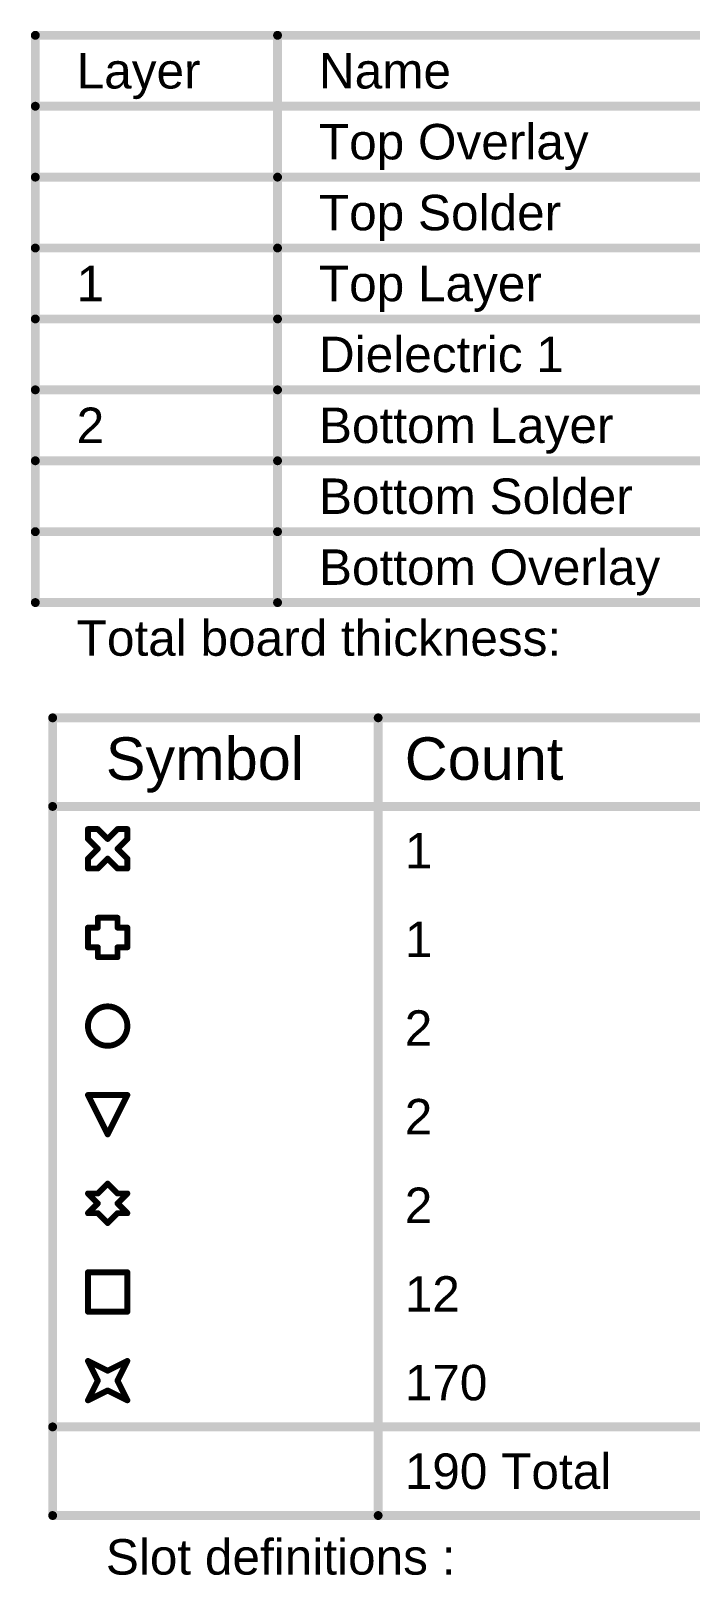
# Model space of a CAD drawing. Header units: inches. Extents: x -8 to 384, y -12 to 64.
# Drawn here: x 42.1 to 70.5, y -2.3 to 64.1 of the extents above; entities that cross this region are included whole.
import ezdxf

# ---------------------------------------------------------------- set-up
doc = ezdxf.new("R2010")
doc.units = ezdxf.units.IN
doc.layers.add('Drill Drawing', color=1, linetype='Continuous')
doc.layers.add('Fabrication', color=56, linetype='Continuous')
doc.styles.add('Arial', font='', dxfattribs={"height": 0.2})
doc.styles.get('Arial').set_extended_font_data('Arial')

msp = doc.modelspace()

# ---------------------------------------------------------------- linework, layer by layer
at = {"layer": 'Drill Drawing'}
for points in [[(43.066, 34.543, 0.381, 0.381, 0), (384.142, 34.543, 0.381, 0.381, 0)], [(43.066, 0.253, 0.381, 0.381, 0), (43.066, 34.543, 0.381, 0.381, 0)], [(57.058, 0.253, 0.381, 0.381, 0), (57.058, 34.543, 0.381, 0.381, 0)], [(43.066, 30.733, 0.381, 0.381, 0), (384.142, 30.733, 0.381, 0.381, 0)], [(44.584, 29.336, 0.254, 0.254, 0), (44.584, 29.759, 0.254, 0.254, 0)], [(44.584, 29.759, 0.254, 0.254, 0), (45.008, 29.759, 0.254, 0.254, 0)], [(45.008, 29.759, 0.254, 0.254, 0), (45.431, 29.336, 0.254, 0.254, 0)], [(45.431, 29.336, 0.254, 0.254, 0), (45.854, 29.759, 0.254, 0.254, 0)], [(45.854, 29.759, 0.254, 0.254, 0), (46.278, 29.759, 0.254, 0.254, 0)], [(46.278, 29.336, 0.254, 0.254, 0), (46.278, 29.759, 0.254, 0.254, 0)], [(44.584, 29.336, 0.254, 0.254, 0), (45.008, 28.912, 0.254, 0.254, 0)], [(45.854, 28.912, 0.254, 0.254, 0), (46.278, 29.336, 0.254, 0.254, 0)], [(44.584, 28.489, 0.254, 0.254, 0), (45.008, 28.912, 0.254, 0.254, 0)], [(44.584, 28.066, 0.254, 0.254, 0), (44.584, 28.489, 0.254, 0.254, 0)], [(45.008, 28.066, 0.254, 0.254, 0), (45.431, 28.489, 0.254, 0.254, 0)], [(45.431, 28.489, 0.254, 0.254, 0), (45.854, 28.066, 0.254, 0.254, 0)], [(45.854, 28.912, 0.254, 0.254, 0), (46.278, 28.489, 0.254, 0.254, 0)], [(46.278, 28.066, 0.254, 0.254, 0), (46.278, 28.489, 0.254, 0.254, 0)], [(44.584, 28.066, 0.254, 0.254, 0), (45.008, 28.066, 0.254, 0.254, 0)], [(45.854, 28.066, 0.254, 0.254, 0), (46.278, 28.066, 0.254, 0.254, 0)], [(45.008, 25.526, 0.254, 0.254, 0), (45.008, 25.949, 0.254, 0.254, 0)], [(45.008, 25.949, 0.254, 0.254, 0), (45.854, 25.949, 0.254, 0.254, 0)], [(45.854, 25.526, 0.254, 0.254, 0), (45.854, 25.949, 0.254, 0.254, 0)], [(44.584, 24.679, 0.254, 0.254, 0), (44.584, 25.526, 0.254, 0.254, 0)], [(44.584, 25.526, 0.254, 0.254, 0), (45.008, 25.526, 0.254, 0.254, 0)], [(45.854, 25.526, 0.254, 0.254, 0), (46.278, 25.526, 0.254, 0.254, 0)], [(46.278, 24.679, 0.254, 0.254, 0), (46.278, 25.526, 0.254, 0.254, 0)], [(44.584, 24.679, 0.254, 0.254, 0), (45.008, 24.679, 0.254, 0.254, 0)], [(45.008, 24.256, 0.254, 0.254, 0), (45.008, 24.679, 0.254, 0.254, 0)], [(45.854, 24.679, 0.254, 0.254, 0), (46.278, 24.679, 0.254, 0.254, 0)], [(45.854, 24.256, 0.254, 0.254, 0), (45.854, 24.679, 0.254, 0.254, 0)], [(45.008, 24.256, 0.254, 0.254, 0), (45.854, 24.256, 0.254, 0.254, 0)], [(44.584, 18.329, 0.254, 0.254, 0), (46.278, 18.329, 0.254, 0.254, 0)], [(44.584, 18.329, 0.254, 0.254, 0), (45.431, 16.636, 0.254, 0.254, 0)], [(45.431, 16.636, 0.254, 0.254, 0), (46.278, 18.329, 0.254, 0.254, 0)], [(45.008, 14.096, 0.254, 0.254, 0), (45.431, 14.519, 0.254, 0.254, 0)], [(45.431, 14.519, 0.254, 0.254, 0), (45.854, 14.096, 0.254, 0.254, 0)], [(44.584, 14.096, 0.254, 0.254, 0), (45.008, 13.672, 0.254, 0.254, 0)], [(44.584, 14.096, 0.254, 0.254, 0), (45.008, 14.096, 0.254, 0.254, 0)], [(45.854, 14.096, 0.254, 0.254, 0), (46.278, 14.096, 0.254, 0.254, 0)], [(45.854, 13.672, 0.254, 0.254, 0), (46.278, 14.096, 0.254, 0.254, 0)], [(44.584, 13.249, 0.254, 0.254, 0), (45.008, 13.672, 0.254, 0.254, 0)], [(44.584, 13.249, 0.254, 0.254, 0), (45.008, 13.249, 0.254, 0.254, 0)], [(45.008, 13.249, 0.254, 0.254, 0), (45.431, 12.826, 0.254, 0.254, 0)], [(45.431, 12.826, 0.254, 0.254, 0), (45.854, 13.249, 0.254, 0.254, 0)], [(45.854, 13.672, 0.254, 0.254, 0), (46.278, 13.249, 0.254, 0.254, 0)], [(45.854, 13.249, 0.254, 0.254, 0), (46.278, 13.249, 0.254, 0.254, 0)], [(44.584, 10.709, 0.254, 0.254, 0), (46.278, 10.709, 0.254, 0.254, 0)], [(44.584, 9.016, 0.254, 0.254, 0), (44.584, 10.709, 0.254, 0.254, 0)], [(46.278, 9.016, 0.254, 0.254, 0), (46.278, 10.709, 0.254, 0.254, 0)], [(44.584, 9.016, 0.254, 0.254, 0), (46.278, 9.016, 0.254, 0.254, 0)], [(44.584, 6.899, 0.254, 0.254, 0), (45.431, 6.476, 0.254, 0.254, 0)], [(44.584, 6.899, 0.254, 0.254, 0), (45.008, 6.052, 0.254, 0.254, 0)], [(45.431, 6.476, 0.254, 0.254, 0), (46.278, 6.899, 0.254, 0.254, 0)], [(45.854, 6.052, 0.254, 0.254, 0), (46.278, 6.899, 0.254, 0.254, 0)], [(44.584, 5.206, 0.254, 0.254, 0), (45.008, 6.052, 0.254, 0.254, 0)], [(45.854, 6.052, 0.254, 0.254, 0), (46.278, 5.206, 0.254, 0.254, 0)], [(44.584, 5.206, 0.254, 0.254, 0), (45.431, 5.629, 0.254, 0.254, 0)], [(45.431, 5.629, 0.254, 0.254, 0), (46.278, 5.206, 0.254, 0.254, 0)], [(43.066, 4.063, 0.381, 0.381, 0), (384.142, 4.063, 0.381, 0.381, 0)], [(43.066, 0.253, 0.381, 0.381, 0), (384.142, 0.253, 0.381, 0.381, 0)]]:
    msp.add_lwpolyline(points, format="xyseb", dxfattribs=at)
for points in [[(42.97, 34.543, 0.191, 0.191, 1), (43.161, 34.543, 0.191, 0.191, 1)], [(42.97, 34.543, 0.191, 0.191, 1), (43.161, 34.543, 0.191, 0.191, 1)], [(56.963, 34.543, 0.191, 0.191, 1), (57.153, 34.543, 0.191, 0.191, 1)], [(42.97, 30.733, 0.191, 0.191, 1), (43.161, 30.733, 0.191, 0.191, 1)], [(44.521, 29.759, 0.127, 0.127, 1), (44.648, 29.759, 0.127, 0.127, 1)], [(44.521, 29.759, 0.127, 0.127, 1), (44.648, 29.759, 0.127, 0.127, 1)], [(44.944, 29.759, 0.127, 0.127, 1), (45.071, 29.759, 0.127, 0.127, 1)], [(44.944, 29.759, 0.127, 0.127, 1), (45.071, 29.759, 0.127, 0.127, 1)], [(45.791, 29.759, 0.127, 0.127, 1), (45.918, 29.759, 0.127, 0.127, 1)], [(45.791, 29.759, 0.127, 0.127, 1), (45.918, 29.759, 0.127, 0.127, 1)], [(46.214, 29.759, 0.127, 0.127, 1), (46.341, 29.759, 0.127, 0.127, 1)], [(46.214, 29.759, 0.127, 0.127, 1), (46.341, 29.759, 0.127, 0.127, 1)], [(44.521, 29.336, 0.127, 0.127, 1), (44.648, 29.336, 0.127, 0.127, 1)], [(44.521, 29.336, 0.127, 0.127, 1), (44.648, 29.336, 0.127, 0.127, 1)], [(45.368, 29.336, 0.127, 0.127, 1), (45.495, 29.336, 0.127, 0.127, 1)], [(45.368, 29.336, 0.127, 0.127, 1), (45.495, 29.336, 0.127, 0.127, 1)], [(46.214, 29.336, 0.127, 0.127, 1), (46.341, 29.336, 0.127, 0.127, 1)], [(46.214, 29.336, 0.127, 0.127, 1), (46.341, 29.336, 0.127, 0.127, 1)], [(44.521, 28.489, 0.127, 0.127, 1), (44.648, 28.489, 0.127, 0.127, 1)], [(44.521, 28.489, 0.127, 0.127, 1), (44.648, 28.489, 0.127, 0.127, 1)], [(44.944, 28.912, 0.127, 0.127, 1), (45.071, 28.912, 0.127, 0.127, 1)], [(44.944, 28.912, 0.127, 0.127, 1), (45.071, 28.912, 0.127, 0.127, 1)], [(45.368, 28.489, 0.127, 0.127, 1), (45.495, 28.489, 0.127, 0.127, 1)], [(45.368, 28.489, 0.127, 0.127, 1), (45.495, 28.489, 0.127, 0.127, 1)], [(45.791, 28.912, 0.127, 0.127, 1), (45.918, 28.912, 0.127, 0.127, 1)], [(45.791, 28.912, 0.127, 0.127, 1), (45.918, 28.912, 0.127, 0.127, 1)], [(46.214, 28.489, 0.127, 0.127, 1), (46.341, 28.489, 0.127, 0.127, 1)], [(46.214, 28.489, 0.127, 0.127, 1), (46.341, 28.489, 0.127, 0.127, 1)], [(44.521, 28.066, 0.127, 0.127, 1), (44.648, 28.066, 0.127, 0.127, 1)], [(44.521, 28.066, 0.127, 0.127, 1), (44.648, 28.066, 0.127, 0.127, 1)], [(44.944, 28.066, 0.127, 0.127, 1), (45.071, 28.066, 0.127, 0.127, 1)], [(44.944, 28.066, 0.127, 0.127, 1), (45.071, 28.066, 0.127, 0.127, 1)], [(45.791, 28.066, 0.127, 0.127, 1), (45.918, 28.066, 0.127, 0.127, 1)], [(45.791, 28.066, 0.127, 0.127, 1), (45.918, 28.066, 0.127, 0.127, 1)], [(46.214, 28.066, 0.127, 0.127, 1), (46.341, 28.066, 0.127, 0.127, 1)], [(46.214, 28.066, 0.127, 0.127, 1), (46.341, 28.066, 0.127, 0.127, 1)], [(44.944, 25.949, 0.127, 0.127, 1), (45.071, 25.949, 0.127, 0.127, 1)], [(44.944, 25.949, 0.127, 0.127, 1), (45.071, 25.949, 0.127, 0.127, 1)], [(45.791, 25.949, 0.127, 0.127, 1), (45.918, 25.949, 0.127, 0.127, 1)], [(45.791, 25.949, 0.127, 0.127, 1), (45.918, 25.949, 0.127, 0.127, 1)], [(44.521, 25.526, 0.127, 0.127, 1), (44.648, 25.526, 0.127, 0.127, 1)], [(44.521, 25.526, 0.127, 0.127, 1), (44.648, 25.526, 0.127, 0.127, 1)], [(44.944, 25.526, 0.127, 0.127, 1), (45.071, 25.526, 0.127, 0.127, 1)], [(44.944, 25.526, 0.127, 0.127, 1), (45.071, 25.526, 0.127, 0.127, 1)], [(45.791, 25.526, 0.127, 0.127, 1), (45.918, 25.526, 0.127, 0.127, 1)], [(45.791, 25.526, 0.127, 0.127, 1), (45.918, 25.526, 0.127, 0.127, 1)], [(46.214, 25.526, 0.127, 0.127, 1), (46.341, 25.526, 0.127, 0.127, 1)], [(46.214, 25.526, 0.127, 0.127, 1), (46.341, 25.526, 0.127, 0.127, 1)], [(44.521, 24.679, 0.127, 0.127, 1), (44.648, 24.679, 0.127, 0.127, 1)], [(44.521, 24.679, 0.127, 0.127, 1), (44.648, 24.679, 0.127, 0.127, 1)], [(44.944, 24.679, 0.127, 0.127, 1), (45.071, 24.679, 0.127, 0.127, 1)], [(44.944, 24.679, 0.127, 0.127, 1), (45.071, 24.679, 0.127, 0.127, 1)], [(45.791, 24.679, 0.127, 0.127, 1), (45.918, 24.679, 0.127, 0.127, 1)], [(45.791, 24.679, 0.127, 0.127, 1), (45.918, 24.679, 0.127, 0.127, 1)], [(46.214, 24.679, 0.127, 0.127, 1), (46.341, 24.679, 0.127, 0.127, 1)], [(46.214, 24.679, 0.127, 0.127, 1), (46.341, 24.679, 0.127, 0.127, 1)], [(44.944, 24.256, 0.127, 0.127, 1), (45.071, 24.256, 0.127, 0.127, 1)], [(44.944, 24.256, 0.127, 0.127, 1), (45.071, 24.256, 0.127, 0.127, 1)], [(45.791, 24.256, 0.127, 0.127, 1), (45.918, 24.256, 0.127, 0.127, 1)], [(45.791, 24.256, 0.127, 0.127, 1), (45.918, 24.256, 0.127, 0.127, 1)], [(46.278, 21.292, 0.254, 0.254, 1), (44.584, 21.292, 0.254, 0.254, 1)], [(44.521, 21.292, 0.127, 0.127, 1), (44.648, 21.292, 0.127, 0.127, 1)], [(46.214, 21.292, 0.127, 0.127, 1), (46.341, 21.292, 0.127, 0.127, 1)], [(44.521, 18.329, 0.127, 0.127, 1), (44.648, 18.329, 0.127, 0.127, 1)], [(44.521, 18.329, 0.127, 0.127, 1), (44.648, 18.329, 0.127, 0.127, 1)], [(46.214, 18.329, 0.127, 0.127, 1), (46.341, 18.329, 0.127, 0.127, 1)], [(46.214, 18.329, 0.127, 0.127, 1), (46.341, 18.329, 0.127, 0.127, 1)], [(45.368, 16.636, 0.127, 0.127, 1), (45.495, 16.636, 0.127, 0.127, 1)], [(45.368, 16.636, 0.127, 0.127, 1), (45.495, 16.636, 0.127, 0.127, 1)], [(45.368, 14.519, 0.127, 0.127, 1), (45.495, 14.519, 0.127, 0.127, 1)], [(45.368, 14.519, 0.127, 0.127, 1), (45.495, 14.519, 0.127, 0.127, 1)], [(44.521, 14.096, 0.127, 0.127, 1), (44.648, 14.096, 0.127, 0.127, 1)], [(44.521, 14.096, 0.127, 0.127, 1), (44.648, 14.096, 0.127, 0.127, 1)], [(44.944, 14.096, 0.127, 0.127, 1), (45.071, 14.096, 0.127, 0.127, 1)], [(44.944, 14.096, 0.127, 0.127, 1), (45.071, 14.096, 0.127, 0.127, 1)], [(45.791, 14.096, 0.127, 0.127, 1), (45.918, 14.096, 0.127, 0.127, 1)], [(45.791, 14.096, 0.127, 0.127, 1), (45.918, 14.096, 0.127, 0.127, 1)], [(46.214, 14.096, 0.127, 0.127, 1), (46.341, 14.096, 0.127, 0.127, 1)], [(46.214, 14.096, 0.127, 0.127, 1), (46.341, 14.096, 0.127, 0.127, 1)], [(44.521, 13.249, 0.127, 0.127, 1), (44.648, 13.249, 0.127, 0.127, 1)], [(44.521, 13.249, 0.127, 0.127, 1), (44.648, 13.249, 0.127, 0.127, 1)], [(44.944, 13.672, 0.127, 0.127, 1), (45.071, 13.672, 0.127, 0.127, 1)], [(44.944, 13.672, 0.127, 0.127, 1), (45.071, 13.672, 0.127, 0.127, 1)], [(44.944, 13.249, 0.127, 0.127, 1), (45.071, 13.249, 0.127, 0.127, 1)], [(44.944, 13.249, 0.127, 0.127, 1), (45.071, 13.249, 0.127, 0.127, 1)], [(45.791, 13.672, 0.127, 0.127, 1), (45.918, 13.672, 0.127, 0.127, 1)], [(45.791, 13.672, 0.127, 0.127, 1), (45.918, 13.672, 0.127, 0.127, 1)], [(45.791, 13.249, 0.127, 0.127, 1), (45.918, 13.249, 0.127, 0.127, 1)], [(45.791, 13.249, 0.127, 0.127, 1), (45.918, 13.249, 0.127, 0.127, 1)], [(46.214, 13.249, 0.127, 0.127, 1), (46.341, 13.249, 0.127, 0.127, 1)], [(46.214, 13.249, 0.127, 0.127, 1), (46.341, 13.249, 0.127, 0.127, 1)], [(45.368, 12.826, 0.127, 0.127, 1), (45.495, 12.826, 0.127, 0.127, 1)], [(45.368, 12.826, 0.127, 0.127, 1), (45.495, 12.826, 0.127, 0.127, 1)], [(44.521, 10.709, 0.127, 0.127, 1), (44.648, 10.709, 0.127, 0.127, 1)], [(44.521, 10.709, 0.127, 0.127, 1), (44.648, 10.709, 0.127, 0.127, 1)], [(46.214, 10.709, 0.127, 0.127, 1), (46.341, 10.709, 0.127, 0.127, 1)], [(46.214, 10.709, 0.127, 0.127, 1), (46.341, 10.709, 0.127, 0.127, 1)], [(44.521, 9.016, 0.127, 0.127, 1), (44.648, 9.016, 0.127, 0.127, 1)], [(44.521, 9.016, 0.127, 0.127, 1), (44.648, 9.016, 0.127, 0.127, 1)], [(46.214, 9.016, 0.127, 0.127, 1), (46.341, 9.016, 0.127, 0.127, 1)], [(46.214, 9.016, 0.127, 0.127, 1), (46.341, 9.016, 0.127, 0.127, 1)], [(44.521, 6.899, 0.127, 0.127, 1), (44.648, 6.899, 0.127, 0.127, 1)], [(44.521, 6.899, 0.127, 0.127, 1), (44.648, 6.899, 0.127, 0.127, 1)], [(46.214, 6.899, 0.127, 0.127, 1), (46.341, 6.899, 0.127, 0.127, 1)], [(46.214, 6.899, 0.127, 0.127, 1), (46.341, 6.899, 0.127, 0.127, 1)], [(44.944, 6.052, 0.127, 0.127, 1), (45.071, 6.052, 0.127, 0.127, 1)], [(44.944, 6.052, 0.127, 0.127, 1), (45.071, 6.052, 0.127, 0.127, 1)], [(45.368, 6.476, 0.127, 0.127, 1), (45.495, 6.476, 0.127, 0.127, 1)], [(45.368, 6.476, 0.127, 0.127, 1), (45.495, 6.476, 0.127, 0.127, 1)], [(45.791, 6.052, 0.127, 0.127, 1), (45.918, 6.052, 0.127, 0.127, 1)], [(45.791, 6.052, 0.127, 0.127, 1), (45.918, 6.052, 0.127, 0.127, 1)], [(44.521, 5.206, 0.127, 0.127, 1), (44.648, 5.206, 0.127, 0.127, 1)], [(44.521, 5.206, 0.127, 0.127, 1), (44.648, 5.206, 0.127, 0.127, 1)], [(45.368, 5.629, 0.127, 0.127, 1), (45.495, 5.629, 0.127, 0.127, 1)], [(45.368, 5.629, 0.127, 0.127, 1), (45.495, 5.629, 0.127, 0.127, 1)], [(46.214, 5.206, 0.127, 0.127, 1), (46.341, 5.206, 0.127, 0.127, 1)], [(46.214, 5.206, 0.127, 0.127, 1), (46.341, 5.206, 0.127, 0.127, 1)], [(42.97, 4.063, 0.191, 0.191, 1), (43.161, 4.063, 0.191, 0.191, 1)], [(42.97, 0.253, 0.191, 0.191, 1), (43.161, 0.253, 0.191, 0.191, 1)], [(42.97, 0.253, 0.191, 0.191, 1), (43.161, 0.253, 0.191, 0.191, 1)], [(56.963, 0.253, 0.191, 0.191, 1), (57.153, 0.253, 0.191, 0.191, 1)]]:
    msp.add_lwpolyline(points, format="xyseb", close=True, dxfattribs=at)
at = {"layer": 'Fabrication'}
for points in [[(42.321, 63.881, 0.381, 0.381, 0), (157.607, 63.881, 0.381, 0.381, 0)], [(42.321, 39.497, 0.381, 0.381, 0), (42.321, 63.881, 0.381, 0.381, 0)], [(52.733, 39.497, 0.381, 0.381, 0), (52.733, 63.881, 0.381, 0.381, 0)], [(42.321, 60.833, 0.381, 0.381, 0), (157.607, 60.833, 0.381, 0.381, 0)], [(42.321, 57.785, 0.381, 0.381, 0), (52.733, 57.785, 0.381, 0.381, 0)], [(52.733, 57.785, 0.381, 0.381, 0), (76.349, 57.785, 0.381, 0.381, 0)], [(42.321, 54.737, 0.381, 0.381, 0), (52.733, 54.737, 0.381, 0.381, 0)], [(52.733, 54.737, 0.381, 0.381, 0), (76.349, 54.737, 0.381, 0.381, 0)], [(42.321, 51.689, 0.381, 0.381, 0), (52.733, 51.689, 0.381, 0.381, 0)], [(52.733, 51.689, 0.381, 0.381, 0), (76.349, 51.689, 0.381, 0.381, 0)], [(42.321, 48.641, 0.381, 0.381, 0), (52.733, 48.641, 0.381, 0.381, 0)], [(52.733, 48.641, 0.381, 0.381, 0), (76.349, 48.641, 0.381, 0.381, 0)], [(42.321, 45.593, 0.381, 0.381, 0), (52.733, 45.593, 0.381, 0.381, 0)], [(52.733, 45.593, 0.381, 0.381, 0), (76.349, 45.593, 0.381, 0.381, 0)], [(42.321, 42.545, 0.381, 0.381, 0), (52.733, 42.545, 0.381, 0.381, 0)], [(52.733, 42.545, 0.381, 0.381, 0), (76.349, 42.545, 0.381, 0.381, 0)], [(42.321, 39.497, 0.381, 0.381, 0), (52.733, 39.497, 0.381, 0.381, 0)], [(52.733, 39.497, 0.381, 0.381, 0), (76.349, 39.497, 0.381, 0.381, 0)]]:
    msp.add_lwpolyline(points, format="xyseb", dxfattribs=at)
for points in [[(42.226, 63.881, 0.191, 0.191, 1), (42.417, 63.881, 0.191, 0.191, 1)], [(42.226, 63.881, 0.191, 0.191, 1), (42.417, 63.881, 0.191, 0.191, 1)], [(52.638, 63.881, 0.191, 0.191, 1), (52.828, 63.881, 0.191, 0.191, 1)], [(42.226, 60.833, 0.191, 0.191, 1), (42.417, 60.833, 0.191, 0.191, 1)], [(42.226, 57.785, 0.191, 0.191, 1), (42.417, 57.785, 0.191, 0.191, 1)], [(52.638, 57.785, 0.191, 0.191, 1), (52.828, 57.785, 0.191, 0.191, 1)], [(52.638, 57.785, 0.191, 0.191, 1), (52.828, 57.785, 0.191, 0.191, 1)], [(42.226, 54.737, 0.191, 0.191, 1), (42.417, 54.737, 0.191, 0.191, 1)], [(52.638, 54.737, 0.191, 0.191, 1), (52.828, 54.737, 0.191, 0.191, 1)], [(52.638, 54.737, 0.191, 0.191, 1), (52.828, 54.737, 0.191, 0.191, 1)], [(42.226, 51.689, 0.191, 0.191, 1), (42.417, 51.689, 0.191, 0.191, 1)], [(52.638, 51.689, 0.191, 0.191, 1), (52.828, 51.689, 0.191, 0.191, 1)], [(52.638, 51.689, 0.191, 0.191, 1), (52.828, 51.689, 0.191, 0.191, 1)], [(42.226, 48.641, 0.191, 0.191, 1), (42.417, 48.641, 0.191, 0.191, 1)], [(52.638, 48.641, 0.191, 0.191, 1), (52.828, 48.641, 0.191, 0.191, 1)], [(52.638, 48.641, 0.191, 0.191, 1), (52.828, 48.641, 0.191, 0.191, 1)], [(42.226, 45.593, 0.191, 0.191, 1), (42.417, 45.593, 0.191, 0.191, 1)], [(52.638, 45.593, 0.191, 0.191, 1), (52.828, 45.593, 0.191, 0.191, 1)], [(52.638, 45.593, 0.191, 0.191, 1), (52.828, 45.593, 0.191, 0.191, 1)], [(42.226, 42.545, 0.191, 0.191, 1), (42.417, 42.545, 0.191, 0.191, 1)], [(52.638, 42.545, 0.191, 0.191, 1), (52.828, 42.545, 0.191, 0.191, 1)], [(52.638, 42.545, 0.191, 0.191, 1), (52.828, 42.545, 0.191, 0.191, 1)], [(42.226, 39.497, 0.191, 0.191, 1), (42.417, 39.497, 0.191, 0.191, 1)], [(42.226, 39.497, 0.191, 0.191, 1), (42.417, 39.497, 0.191, 0.191, 1)], [(52.638, 39.497, 0.191, 0.191, 1), (52.828, 39.497, 0.191, 0.191, 1)], [(52.638, 39.497, 0.191, 0.191, 1), (52.828, 39.497, 0.191, 0.191, 1)], [(52.638, 39.497, 0.191, 0.191, 1), (52.828, 39.497, 0.191, 0.191, 1)]]:
    msp.add_lwpolyline(points, format="xyseb", close=True, dxfattribs=at)

# ---------------------------------------------------------------- texts
at = {"layer": 'Drill Drawing', "style": 'Arial'}
for s, height, p in [('Symbol', 1.8288, (45.352, 31.876)), ('Count', 1.8288, (58.201, 31.876)), ('1', 1.524, (58.201, 28.066)), ('1', 1.524, (58.201, 24.256)), ('2', 1.524, (58.201, 20.446)), ('2', 1.524, (58.201, 16.636)), ('2', 1.524, (58.201, 12.826)), ('12', 1.524, (58.201, 9.016)), ('170', 1.524, (58.201, 5.206)), ('190 Total', 1.524, (58.201, 1.396)), ('Slot definitions :', 1.524, (45.352, -2.287))]:
    msp.add_text(s, height=height, dxfattribs=at).set_placement(p)
at = {"layer": 'Fabrication', "style": 'Arial'}
for s, p in [('Layer', (44.099, 61.595)), ('Name', (54.511, 61.595)), ('Top Overlay', (54.511, 58.547)), ('Top Solder', (54.511, 55.499)), ('1', (44.099, 52.451)), ('Top Layer', (54.511, 52.451)), ('Dielectric 1', (54.511, 49.403)), ('2', (44.099, 46.355)), ('Bottom Layer', (54.511, 46.355)), ('Bottom Solder', (54.511, 43.307)), ('Bottom Overlay', (54.511, 40.259)), ('Total board thickness:', (44.099, 37.211))]:
    msp.add_text(s, height=1.524, dxfattribs=at).set_placement(p)

doc.saveas('drawing.dxf')
